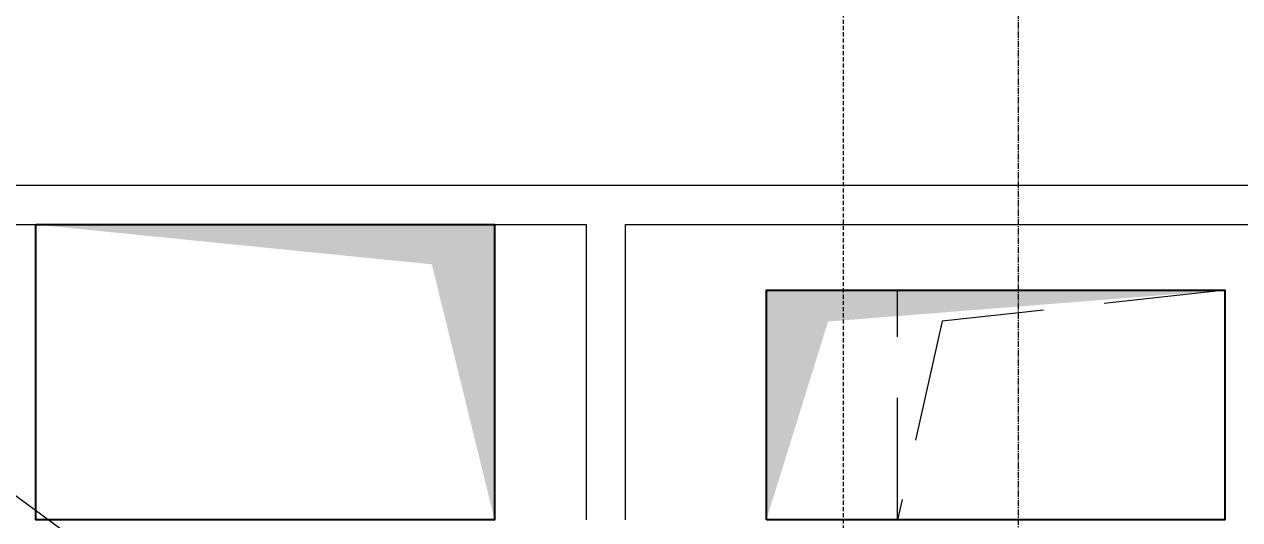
# Model space of a CAD drawing. Header units: millimetres. Extents: x -65509 to 912790, y 446 to 713294.
# Drawn here: x 450166 to 453876, y 582583 to 584094 of the extents above; entities that cross this region are included whole.
import ezdxf
from ezdxf import colors
from ezdxf.entities.mleader import LeaderData, LeaderLine
from ezdxf.math import Vec2, Vec3

# ---------------------------------------------------------------- set-up
doc = ezdxf.new("R2010")
doc.units = ezdxf.units.MM
for name, pattern in [('CENTER2', [28.575, 19.05, -3.175, 3.175, -3.175]), ('DASHED', [19.05, 12.7, -6.35]), ('HIDDEN', [9.525, 6.35, -3.175])]:
    doc.linetypes.add(name, pattern=pattern)
doc.layers.add('АР_Делит', color=250, linetype='Continuous', lineweight=0, plot=False)
for name, color, linetype, lineweight in [('АР_Разрезы марка', 7, 'Continuous', 13), ('АР_Стены кирпич', 250, 'Continuous', 20), ('ОВ_Классы', 250, 'Continuous', 0), ('ОВ_Шахты_блок 4.1', 250, 'Continuous', 25), ('РД_Оси_100', 250, 'Continuous', 0)]:
    doc.layers.add(name, color=color, linetype=linetype, lineweight=lineweight)
doc.styles.add('style1', font='ARIALN.TTF')

# ---------------------------------------------------------------- blocks, each defined once
blk = doc.blocks.new('_DotSmall')
at = {"color": 0, "linetype": 'ByBlock', "const_width": 0.5}
blk.add_lwpolyline([(-0.0625, 0, 1), (0.0625, 0, 1)], format="xyb", close=True, dxfattribs=at)
blk = doc.blocks.new('otv')
at = {"linetype": 'Continuous'}
blk.add_lwpolyline([(0, -1), (0, 0), (1, 0), (1, -1)], close=True, dxfattribs=at)
blk.add_solid([(0, -1), (0, 0), (0.1346, -0.1366), (1, 0)], dxfattribs=at)
blk = doc.blocks.new('otv пунктир')
at = {"linetype": 'HIDDEN', "ltscale": 0.07}
blk.add_lwpolyline([(0, 0), (0, 1), (1, 1), (1, 0)], close=True, dxfattribs=at)
blk.add_lwpolyline([(0, 1), (0.1346, 0.1366), (1, 0)], dxfattribs=at)
blk = doc.blocks.new('СОШ_2200_АР_ОСИ_М100_28.05.24')
at = {"layer": 'РД_Оси_100', "linetype": 'CENTER2'}
blk.add_line((63600, -6155), (63600, 139938.679), dxfattribs=at)

msp = doc.modelspace()

# ---------------------------------------------------------------- linework, layer by layer
at = {"layer": 'АР_Разрезы марка', "linetype": 'DASHED', "lineweight": 0}
msp.add_lwpolyline([(451271.202, 505648.735), (451271.202, 572741.817), (452665.995, 572741.817), (452665.995, 609884.305), (445258.35, 609884.305), (445258.35, 640101.121)], dxfattribs=at)
at = {"layer": 'АР_Стены кирпич', "linetype": 'Continuous', "lineweight": 20}
for p, q in [((447699.65, 583603.318), (454230.882, 583603.318)), ((449990.882, 583483.318), (451880.882, 583483.318)), ((451880.882, 583483.318), (451880.882, 582583.318)), ((452000.882, 582583.318), (452000.882, 583483.318)), ((452000.882, 583483.318), (454230.882, 583483.318))]:
    msp.add_line(p, q, dxfattribs=at)

# ---------------------------------------------------------------- block references
at = {"layer": 'ОВ_Классы', "xscale": 700, "yscale": 1000, "rotation": 270}
msp.add_blockref('otv пунктир', (452831.362, 583283.325), dxfattribs=at)
at = {"layer": 'ОВ_Шахты_блок 4.1', "xscale": 900, "yscale": 1400, "rotation": 270}
msp.add_blockref('otv', (451600.999, 583483.319), dxfattribs=at)
at = {"layer": 'ОВ_Шахты_блок 4.1', "xscale": 1400, "yscale": 700}
msp.add_blockref('otv', (452430.882, 583283.328), dxfattribs=at)
at = {"layer": 'РД_Оси_100'}
msp.add_blockref('СОШ_2200_АР_ОСИ_М100_28.05.24', (389600.882, 506283.318), dxfattribs=at)

# ---------------------------------------------------------------- leaders
at = {"layer": 'АР_Делит'}
ml = msp.add_multileader_mtext('Standard', dxfattribs=at)
ml.set_content('\\pxsm1;антипаника?', color=256, style='style1')
ml.set_leader_properties(color=256, linetype='ByLayer', lineweight=9)
ml.set_arrow_properties(name='DOTSMALL')
ml.build(insert=Vec2(0, 0))
ml.multileader.update_dxf_attribs({"text_left_attachment_type": 6, "text_right_attachment_type": 6, "text_bottom_attachment_type": 10, "dogleg_length": 25, "arrow_head_size": 100})
ctx = ml.context
ctx.base_point, ctx.char_height, ctx.arrow_head_size, ctx.landing_gap_size, ctx.plane_origin = Vec3(363213.556, 635761.908), 1000, 100, 50, Vec3(356400.809, 649329.266)
ctx.left_attachment, ctx.right_attachment, ctx.top_attachment = 6, 6, 10
notes = []
notes.append((ctx, [(1, (1, 1, 0), (377503.911, 635761.908), (-1, 0), 7549.837, [(0, [(451600.882, 581586.98)], 0, [])])]))
ctx.mtext.insert, ctx.mtext.width, ctx.mtext.defined_height, ctx.mtext.line_spacing_factor, ctx.mtext.flow_direction = Vec3(363262.874, 636961.908), 12881.20192, 10741.778, 0.3, 5
for ctx, leaders in notes:
    for number, flags, end, landing, length, lines in leaders:
        leader = LeaderData()
        leader.index, (leader.has_last_leader_line, leader.has_dogleg_vector, leader.attachment_direction) = number, flags
        leader.last_leader_point, leader.dogleg_vector, leader.dogleg_length = Vec3(end), Vec3(landing), length
        for number, points, colour, breaks in lines:
            line = LeaderLine()
            line.index, line.vertices, line.color, line.breaks = number, Vec3.list(points), colors.encode_raw_color(colour), breaks
            leader.lines.append(line)
        ctx.leaders.append(leader)

doc.saveas('drawing.dxf')
